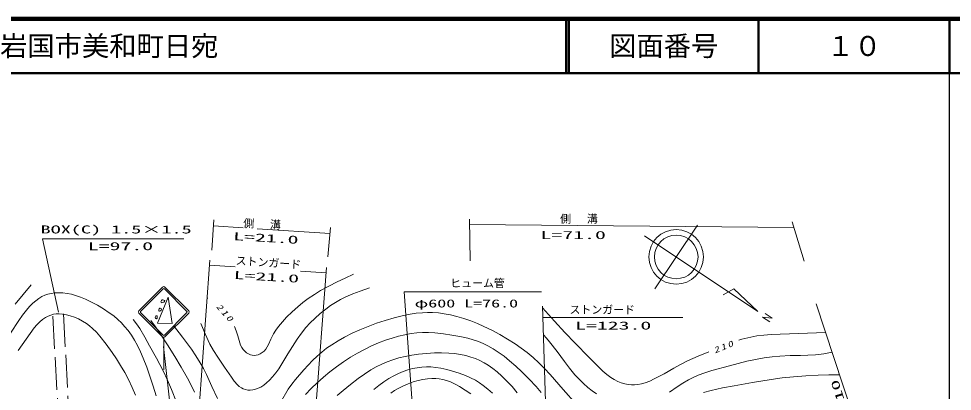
# Model space of a CAD drawing. Units: millimetres, scale not verified. Extents: x -625 to 704666, y -625 to 360237.
# Drawn here: x 433097 to 604166, y 291955 to 360237 of the extents above; entities that cross this region are included whole.
import ezdxf
from ezdxf.enums import TextEntityAlignment as Align

# ---------------------------------------------------------------- set-up
doc = ezdxf.new("R2010")
doc.units = ezdxf.units.MM
doc.header["$LTSCALE"] = 1000
doc.linetypes.add('DASHED', pattern=[7.5, 6, -1.5])
for name, color, linetype, lineweight in [('M-TTL', 2, 'Continuous', 140), ('M-TTL-BAND', 7, 'Continuous', 25), ('M-TTL-LINE', 7, 'Continuous', 50), ('S-BGD', 7, 'Continuous', 13), ('S-BGD-HTXT', 6, 'Continuous', 13)]:
    doc.layers.add(name, color=color, linetype=linetype, lineweight=lineweight)
doc.layers.add('M-TTL-TXT', color=7, linetype='Continuous')
doc.styles.add('ＭＳ ゴシック', font='')
doc.styles.get('ＭＳ ゴシック').set_extended_font_data('MS Gothic')

msp = doc.modelspace()

# ---------------------------------------------------------------- linework, layer by layer
at = {"layer": 'M-TTL'}
msp.add_line((704666, 360237), (64666, 360237), dxfattribs=at)
at = {"layer": 'M-TTL-BAND'}
msp.add_line((603666, 237), (603666, 350237), dxfattribs=at)
at = {"layer": 'M-TTL-LINE'}
for p, q in [((533412, 360237), (533412, 350237)), ((533912, 360237), (533912, 350237)), ((568662, 360237), (568662, 350237)), ((603666, 360237), (603666, 350237)), ((64666, 350237), (704666, 350237))]:
    msp.add_line(p, q, dxfattribs=at)
at = {"layer": 'S-BGD'}
for p, q in [((549682, 310763), (557457, 322406)), ((568538, 306588), (547748, 320472)), ((459478, 311060), (455129, 306711)), ((455447, 306605), (459584, 310742)), ((459796, 310742), (463932, 306605)), ((459902, 311060), (464251, 306711)), ((564104, 310752), (562161, 309644)), ((568538, 306588), (564104, 310752)), ((460514, 309232), (458549, 304431)), ((461244, 304403), (460514, 309232)), ((455129, 306287), (459478, 301938)), ((459584, 302256), (455447, 306393)), ((463932, 306393), (459796, 302256)), ((464251, 306287), (459902, 301938)), ((569862, 306228), (571146, 305371)), ((571146, 305371), (569414, 305564)), ((569414, 305564), (570707, 304711)), ((458549, 304431), (461244, 304403)), ((459685, 301850), (459685, 295869)), ((459619, 300158), (463484, 265611))]:
    msp.add_line(p, q, dxfattribs=at)
at = {"layer": 'S-BGD', "linetype": 'DASHED'}
for p, q in [((439356, 305708), (444263, 218136)), ((441292, 306128), (446199, 218556))]:
    msp.add_line(p, q, dxfattribs=at)
at = {"layer": 'S-BGD'}
for points in [[(472660, 303846), (472976, 303014), (473241, 302146), (473476, 301263), (473767, 300403), (473966, 300003), (474225, 299618), (474505, 299305), (474839, 299023), (475182, 298810), (475550, 298651), (475894, 298565), (476254, 298537), (476625, 298574), (476991, 298672), (477371, 298839), (477735, 299065), (478071, 299344), (478368, 299670), (478655, 300094), (478889, 300545), (479305, 301530), (479783, 302507), (480209, 303190), (480688, 303843), (481410, 304696), (482186, 305518), (483191, 306510), (484245, 307466), (485186, 308242), (486168, 308974), (487276, 309716), (488417, 310408), (489905, 311228), (491426, 311997), (492934, 312716), (494461, 313423)], [(432433, 307926), (433932, 309667), (435385, 311445)], [(431629, 302582), (433117, 304921), (433784, 305889), (434504, 306826), (435067, 307475), (435683, 308090), (436233, 308564), (436817, 308989), (437340, 309300), (437888, 309556), (438461, 309750), (439055, 309888), (439724, 309977), (440415, 310008), (441184, 309978), (441961, 309887), (442746, 309737), (443519, 309528), (444428, 309215), (445321, 308843), (446428, 308311), (447532, 307714), (448638, 307059), (449702, 306358), (450512, 305759), (451288, 305109), (451914, 304513), (452508, 303862), (453145, 303076), (453741, 302245), (454326, 301322), (454859, 300369), (455421, 299217), (455932, 298034), (456556, 296400), (457126, 294735), (457712, 292925), (458289, 291117)], [(466460, 304365), (467262, 302473), (468120, 300606), (468818, 299409), (469570, 298241), (470790, 296392), (472073, 294557), (472602, 293843), (473179, 293165), (473524, 292845), (473908, 292571), (474259, 292394), (474636, 292271), (475073, 292197), (475522, 292181), (476001, 292226), (476477, 292333), (476971, 292510), (477450, 292746), (477987, 293085), (478498, 293481), (479081, 294016), (479623, 294595), (480213, 295325), (480762, 296100), (482406, 298828), (484097, 301517), (484888, 302586), (485737, 303631), (486534, 304499), (487376, 305328), (488340, 306191), (489350, 307014), (490228, 307659), (491146, 308259), (492072, 308784), (493026, 309257), (494328, 309818), (495668, 310331), (496511, 310633), (497357, 310930)], [(467607, 309135), (467664, 309097), (467730, 309054)], [(458805, 306661), (458759, 306755), (458767, 306897), (458826, 307055), (458935, 307170), (459041, 307183), (459152, 307131), (459237, 307040), (459263, 306924), (459195, 306798), (459063, 306696), (458928, 306644), (458811, 306656)], [(481098, 289923), (482479, 292334), (483129, 293241), (483829, 294115), (485368, 295879), (486946, 297596), (487764, 298400), (488621, 299160), (489513, 299849), (490450, 300497), (491607, 301215), (492796, 301881), (494192, 302583), (495620, 303234), (497117, 303853), (498646, 304419), (500262, 304943), (501896, 305409), (503334, 305765), (504798, 306066), (505935, 306247), (507078, 306368), (508006, 306410), (508935, 306392), (510003, 306308), (511067, 306163), (512231, 305944), (513382, 305665), (514659, 305294), (515918, 304865), (517138, 304388), (518345, 303852), (519819, 303133), (521274, 302354), (522681, 301530), (524055, 300656), (525169, 299881), (526257, 299050), (527348, 298140), (528399, 297186), (529463, 296130), (530491, 295025), (532853, 292297), (535260, 289610)], [(559527, 299183), (557573, 298381), (555649, 297527), (554372, 296890), (553116, 296197), (551362, 295186), (549554, 294214), (548732, 293836), (547880, 293511), (547214, 293315), (546538, 293180), (545954, 293122), (545367, 293124), (544761, 293190), (544149, 293319), (543511, 293517), (542884, 293775), (542231, 294114), (541604, 294509), (540865, 295056), (540156, 295657), (537585, 298189), (535052, 300767), (533139, 302759), (531272, 304790), (530169, 306029), (529067, 307282)], [(433023, 299424), (434469, 301524), (435963, 303588), (436452, 304160), (436990, 304697), (437473, 305101), (437994, 305458), (438480, 305720), (439001, 305930), (439483, 306063), (439976, 306136), (440545, 306149), (441116, 306102), (441843, 305976), (442556, 305791), (443323, 305533), (444067, 305220), (444797, 304838), (445495, 304405), (446092, 303970), (446652, 303488), (447328, 302795), (447968, 302051), (449130, 300582), (450239, 299082), (451036, 297911), (451783, 296706), (452522, 295415), (453209, 294095), (453873, 292685), (454481, 291250)], [(454052, 305118), (454682, 304302), (455272, 303437), (456208, 301891), (457096, 300309), (458365, 298032), (459579, 295730), (460370, 294027), (461112, 292289), (462959, 287652), (464860, 283037), (466209, 279636), (467613, 276259), (468165, 275088), (468773, 273937), (469242, 273176), (469770, 272432), (470243, 271862), (470758, 271335), (471216, 270936), (471703, 270575)], [(457284, 304922), (458154, 303794), (458984, 302619), (460363, 300491), (461699, 298318), (462890, 296370), (464025, 294396), (464686, 293108), (465297, 291783)], [(461451, 304030), (463122, 301865), (464754, 299652), (465587, 298439), (466375, 297185), (466965, 296131), (467502, 295049), (468489, 292827), (469524, 290646)], [(485663, 291347), (486715, 292458), (487816, 293534), (488928, 294543), (490080, 295506), (491326, 296462), (492608, 297369), (493866, 298190), (495157, 298960), (496445, 299649), (497760, 300285), (499037, 300837), (500338, 301333), (501509, 301723), (502699, 302056), (503853, 302323), (505017, 302530), (506039, 302656), (507075, 302722), (508200, 302718), (509335, 302654), (510908, 302487), (512491, 302258), (513949, 302001), (515387, 301686), (516387, 301411), (517366, 301079), (518228, 300715), (519076, 300291), (520039, 299739), (520981, 299128), (522030, 298371), (523042, 297567), (524183, 296581), (525290, 295544), (526616, 294209), (527899, 292834), (528820, 291768)], [(538983, 291518), (538197, 292045), (537375, 292684), (536592, 293368), (535786, 294156), (535015, 294995), (534027, 296172), (533079, 297395), (531735, 299230), (530341, 301031), (529798, 301666), (529233, 302284)], [(580949, 302748), (575968, 302539), (570952, 302368), (569638, 302262), (568335, 302095), (567241, 301895), (566159, 301635), (565613, 301482), (565060, 301315)], [(491468, 291187), (492547, 292136), (493890, 293231), (495282, 294288), (496438, 295104), (497633, 295872), (498611, 296434), (499617, 296943), (500611, 297364), (501637, 297734), (502779, 298078), (503938, 298364), (505138, 298593), (506344, 298763), (507797, 298904), (509258, 298986), (510581, 299000), (511901, 298954), (512977, 298861), (514049, 298707), (515001, 298505), (515948, 298242), (516779, 297951), (517588, 297605), (518378, 297194), (519140, 296729), (519970, 296148), (520772, 295511), (521649, 294729), (522490, 293898), (523495, 292811), (524460, 291676)], [(582145, 299104), (580614, 298854), (579078, 298664), (577706, 298567), (576330, 298530), (574451, 298507), (572575, 298424), (571143, 298284), (569707, 298084), (568113, 297798), (566533, 297454), (563317, 296645), (560103, 295774), (558836, 295368), (557579, 294901), (556683, 294509), (555815, 294063), (554772, 293445), (553749, 292768), (552345, 291797)], [(498155, 292282), (499059, 293022), (500011, 293724), (500895, 294296), (501810, 294817), (502665, 295237), (503555, 295608), (504391, 295891), (505244, 296116), (506110, 296284), (506984, 296392), (507793, 296438), (508603, 296423), (509528, 296342), (510458, 296199), (511537, 295965), (512606, 295672), (513806, 295281), (514982, 294834), (515897, 294432), (516790, 293973), (517521, 293531), (518222, 293036), (519081, 292349), (519911, 291607)], [(501256, 291610), (501987, 292112), (502750, 292563), (503579, 292983), (504447, 293355), (505362, 293680), (506301, 293951), (507156, 294139), (508018, 294267), (508771, 294322), (509520, 294317), (510163, 294258), (510807, 294138), (511515, 293938), (512218, 293676), (513060, 293289), (513880, 292845), (514936, 292196), (515952, 291501)], [(558546, 291749), (560006, 292126), (562082, 292588), (564173, 292991), (567557, 293588), (570953, 294126), (572993, 294400), (575041, 294614), (577304, 294785), (579580, 294896), (581538, 294953), (583496, 294988)]]:
    msp.add_lwpolyline(points, dxfattribs=at)
for points in [[(459202, 308229), (459166, 308324), (459189, 308467), (459264, 308608), (459390, 308710), (459539, 308730), (459692, 308688), (459802, 308613), (459851, 308514), (459805, 308409), (459687, 308310), (459492, 308219), (459295, 308189), (459241, 308202)], [(458345, 305239), (458253, 305275), (458169, 305387), (458126, 305519), (458144, 305657), (458237, 305762), (458359, 305813), (458435, 305800), (458485, 305727), (458496, 305543), (458443, 305341), (458398, 305270)]]:
    msp.add_lwpolyline(points, close=True, dxfattribs=at)
for radius in [5000, 4000]:
    msp.add_circle((553569, 316584), radius, dxfattribs=at)
for centre, radius, start, end in [((459690, 310848), 300, 45, 135), ((459690, 310636), 150, 45, 135), ((455341, 306499), 300, 135, 225), ((455553, 306499), 150, 135, 225), ((463826, 306499), 150, 315, 45), ((464038, 306499), 300, 315, 45), ((459690, 302150), 300, 225, 315), ((459690, 302362), 150, 225, 315)]:
    msp.add_arc(centre, radius, start, end, dxfattribs=at)
at = {"layer": 'S-BGD-HTXT'}
for p, q in [((468845, 323353), (468519, 317815)), ((515678, 323502), (515820, 315836)), ((468781, 322263), (474211, 321913)), ((476795, 321746), (490149, 320885)), ((490252, 321972), (489746, 316612)), ((515696, 322517), (575121, 321996)), ((574821, 322984), (577009, 315786)), ((440400, 306436), (437445, 319894)), ((437445, 319894), (463377, 319894)), ((468101, 316007), (464580, 267046)), ((468033, 315062), (472787, 314755)), ((484762, 313983), (489453, 313680)), ((489526, 314625), (485588, 263764)), ((505751, 282085), (503704, 310162)), ((503704, 310162), (528883, 310162)), ((579221, 308012), (601807, 239208)), ((529059, 307544), (530223, 272338)), ((529126, 305507), (554809, 305507))]:
    msp.add_line(p, q, dxfattribs=at)

# ---------------------------------------------------------------- texts
at = {"layer": 'M-TTL-TXT', "style": 'ＭＳ ゴシック'}
msp.add_text('岩国市美和町日宛', height=3666, dxfattribs=at).set_placement((429690, 355237), align=Align.MIDDLE_LEFT)
for s, p in [('図面番号', (551287, 355237)), ('１０', (586162, 355237))]:
    msp.add_text(s, height=3666, dxfattribs=at).set_placement(p, align=Align.MIDDLE_CENTER)
at = {"layer": 'S-BGD', "char_height": 1100, "attachment_point": 7, "style": 'ＭＳ ゴシック'}
for insert, rotation in [((469195, 307403), 311.6), ((560692, 298875), 21.7)]:
    msp.add_mtext('\\T1.33;\\W1.35;\\Q15;210', dxfattribs=dict(at, insert=insert, rotation=rotation))
at = {"layer": 'S-BGD-HTXT', "style": 'ＭＳ ゴシック'}
for s, width, p in [('BOX(C) 1.5×1.5', 1.85, (437117, 320441)), ('L=71.0', 2, (528721, 319416)), ('L=97.0', 2, (445761, 317378)), ('φ600 L=76.0', 1.65, (505645, 306881)), ('L=123.0', 2, (535047, 302833))]:
    msp.add_text(s, height=1466, dxfattribs=dict(at, width=width)).set_placement(p, align=Align.BOTTOM_LEFT)
at = {"layer": 'S-BGD-HTXT', "style": 'ＭＳ ゴシック', "width": 2}
for s, rotation, p in [('L=21.0', 356.6, (472349, 319238)), ('L=21.0', 356.6, (472458, 312126)), ('R=210', 107.7, (586657, 284877))]:
    msp.add_text(s, height=1466, rotation=rotation, dxfattribs=at).set_placement(p, align=Align.BOTTOM_LEFT)
at = {"layer": 'S-BGD-HTXT', "style": 'ＭＳ ゴシック'}
msp.add_text('ストンガード', height=1466, rotation=356.3, dxfattribs=at).set_placement((472787, 314752), align=Align.BOTTOM_LEFT)
for s, p in [('ヒューム管', (512176, 310594)), ('ストンガード', (534021, 305739))]:
    msp.add_text(s, height=1466, dxfattribs=at).set_placement(p, align=Align.BOTTOM_LEFT)
at = {"layer": 'S-BGD-HTXT', "insert": (474209, 321864), "char_height": 1466, "attachment_point": 7, "rotation": 357.4, "style": 'ＭＳ ゴシック'}
msp.add_mtext('\\T2.45;側溝', dxfattribs=at)
at = {"layer": 'S-BGD-HTXT', "insert": (532311, 322664), "char_height": 1466, "attachment_point": 7, "style": 'ＭＳ ゴシック'}
msp.add_mtext('\\T2.45;側溝', dxfattribs=at)

doc.saveas('drawing.dxf')
